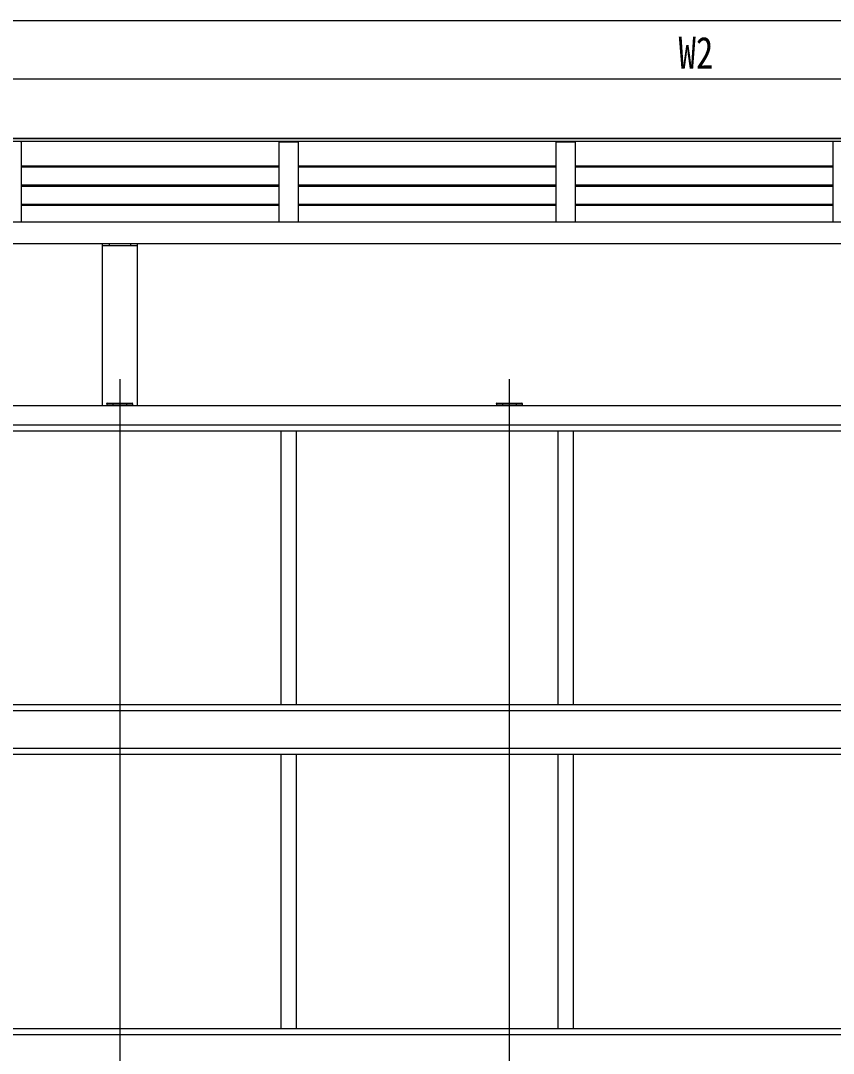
# Model space of a CAD drawing. Units: millimetres, scale not verified. Extents: x -10512 to 10512, y -7425 to 7425.
# Drawn here: x -5826 to -3726, y -3835 to -1167 of the extents above; entities that cross this region are included whole.
import ezdxf
from ezdxf.enums import TextEntityAlignment as Align

# ---------------------------------------------------------------- set-up
doc = ezdxf.new("R2010")
doc.units = ezdxf.units.MM
doc.header["$LTSCALE"] = 40
for name, color, linetype in [('0-3_YKK_12', 2, 'Continuous'), ('0-4_YKK_13', 4, 'Continuous'), ('0-5_YKK_A1', 4, 'Continuous'), ('0-6_YKK_D', 6, 'Continuous')]:
    doc.layers.add(name, color=color, linetype=linetype)
doc.styles.add('ＭＳ ゴシック', font='')
doc.styles.get('ＭＳ ゴシック').set_extended_font_data('MS Gothic')

msp = doc.modelspace()

# ---------------------------------------------------------------- linework, layer by layer
at = {"layer": '0-3_YKK_12'}
for p, q in [((-5569.89, -2093.79), (-5569.89, -5594.87)), ((-4563.23, -2093.79), (-4563.23, -5607.9))]:
    msp.add_line(p, q, dxfattribs=at)
at = {"layer": '0-4_YKK_13'}
for p, q in [((-5602.3, -2155), (-5601.8, -2155)), ((-5601.9, -2157.5), (-5537.89, -2157.5)), ((-5601.8, -2155), (-5537.99, -2155)), ((-5537.99, -2155), (-5537.49, -2155)), ((-5536.39, -2157.5), (-5537.89, -2157.5)), ((-5536.49, -2155.94), (-5536.39, -2157.5)), ((-4595.63, -2155), (-4595.13, -2155)), ((-4595.23, -2157.5), (-4531.22, -2157.5)), ((-4595.13, -2155), (-4531.32, -2155)), ((-4531.32, -2155), (-4530.82, -2155)), ((-4529.73, -2157.5), (-4531.22, -2157.5)), ((-4529.82, -2155.94), (-4529.73, -2157.5))]:
    msp.add_line(p, q, dxfattribs=at)
for points in [[(-5601.9, -2157.5), (-5603.39, -2157.5), (-5603.3, -2155.94)], [(-4595.23, -2157.5), (-4596.73, -2157.5), (-4596.63, -2155.94)]]:
    msp.add_lwpolyline(points, dxfattribs=at)
for centre, start, end in [((-5602.3, -2156), 90, 176.5), ((-5537.49, -2156), 3.5, 90), ((-4595.63, -2156), 90, 176.5), ((-4530.82, -2156), 3.5, 90)]:
    msp.add_arc(centre, 1, start, end, dxfattribs=at)
at = {"layer": '0-5_YKK_A1'}
for p, q in [((-2269.89, -1479.05), (-9440.19, -1479.05)), ((-9429.89, -1471.75), (-2269.89, -1471.75)), ((-9389.89, -1470.63), (-2269.89, -1470.63)), ((-2269.89, -1471.59), (-9389.89, -1471.59)), ((-5824.89, -1480.97), (-5824.89, -1686.77)), ((-5158.89, -1480.97), (-5158.89, -1686.77)), ((-5157.91, -1479.97), (-5153.07, -1479.9)), ((-5153.07, -1479.9), (-5114.72, -1479.9)), ((-5114.72, -1479.9), (-5109.88, -1479.97)), ((-5108.89, -1480.97), (-5108.89, -1686.77)), ((-4442.89, -1480.96), (-4442.89, -1686.77)), ((-4441.91, -1479.97), (-4437.07, -1479.9)), ((-4437.07, -1479.9), (-4398.72, -1479.9)), ((-4398.72, -1479.9), (-4393.88, -1479.97)), ((-4392.89, -1480.97), (-4392.89, -1686.77)), ((-3726.89, -1480.96), (-3726.89, -1686.77)), ((-5158.89, -1543), (-5824.89, -1543)), ((-5158.89, -1545.98), (-5824.89, -1545.98)), ((-4442.89, -1543), (-5108.89, -1543)), ((-4442.89, -1545.98), (-5108.89, -1545.98)), ((-3726.89, -1543), (-4392.89, -1543)), ((-3726.89, -1545.98), (-4392.89, -1545.98)), ((-5158.89, -1592.43), (-5824.89, -1592.43)), ((-5158.89, -1595.41), (-5824.89, -1595.41)), ((-4442.89, -1592.43), (-5108.89, -1592.43)), ((-4442.89, -1595.41), (-5108.89, -1595.41)), ((-3726.89, -1592.43), (-4392.89, -1592.43)), ((-3726.89, -1595.41), (-4392.89, -1595.41)), ((-5158.92, -1644.91), (-5824.92, -1644.91)), ((-5158.89, -1641.87), (-5824.89, -1641.87)), ((-4442.92, -1644.91), (-5108.92, -1644.91)), ((-4442.89, -1641.87), (-5108.89, -1641.87)), ((-3726.92, -1644.91), (-4392.92, -1644.91)), ((-3726.89, -1641.87), (-4392.89, -1641.87)), ((-9429.89, -1686.77), (-2269.89, -1686.77)), ((-9429.89, -1743.09), (-2269.89, -1743.09)), ((-5615.09, -1743.01), (-5615.09, -2162.5)), ((-5615.09, -1747.74), (-5524.69, -1747.74)), ((-5597.39, -1743.01), (-5597.39, -1747.74)), ((-5542.39, -1743.01), (-5542.39, -1747.74)), ((-5524.69, -1743.01), (-5524.69, -2162.5)), ((-5602.89, -2157.58), (-5602.89, -2162.58)), ((-5587.39, -2157.5), (-5587.39, -2162.5)), ((-5552.39, -2157.5), (-5552.39, -2162.5)), ((-5536.89, -2157.58), (-5536.89, -2162.58)), ((-4596.23, -2157.5), (-4596.23, -2162.5)), ((-4580.73, -2157.5), (-4580.73, -2162.5)), ((-4545.73, -2157.5), (-4545.73, -2162.5)), ((-4530.23, -2157.5), (-4530.23, -2162.5)), ((-2269.89, -2162.5), (-5849.89, -2162.5)), ((-5849.89, -2211), (-2269.89, -2211)), ((-5849.89, -2227), (-2289.89, -2227)), ((-5153.89, -2227), (-5153.89, -2934.5)), ((-5113.89, -2227), (-5113.89, -2934.5)), ((-4437.89, -2227), (-4437.89, -2934.5)), ((-4397.89, -2227), (-4397.89, -2934.5)), ((-2269.89, -2934.5), (-9429.89, -2934.5)), ((-2269.89, -2950), (-9429.89, -2950)), ((-2269.89, -3048), (-9429.89, -3048)), ((-2289.89, -3063.5), (-9409.89, -3063.5)), ((-5153.89, -3063.5), (-5153.89, -3771)), ((-5113.89, -3063.5), (-5113.89, -3771)), ((-4437.89, -3063.5), (-4437.89, -3771)), ((-4397.89, -3063.5), (-4397.89, -3771)), ((-5849.89, -3771), (-2269.89, -3771)), ((-5849.89, -3787), (-2269.89, -3787))]:
    msp.add_line(p, q, dxfattribs=at)
for centre, start, end in [((-5825.89, -1480.96), 359.84961, 89.33225), ((-5157.9, -1480.96), 90.66782, 179.85648), ((-5109.89, -1480.96), 359.84961, 89.33225), ((-4441.9, -1480.96), 90.66782, 179.85648), ((-4393.89, -1480.96), 359.84961, 89.33225), ((-3725.9, -1480.96), 90.66782, 179.85648)]:
    msp.add_arc(centre, 0.997, start, end, dxfattribs=at)
at = {"layer": '0-6_YKK_D'}
for p, q in [((-9449.89, -1167.09), (-2249.89, -1167.09)), ((-5849.89, -1317.09), (-2269.89, -1317.09))]:
    msp.add_line(p, q, dxfattribs=at)

# ---------------------------------------------------------------- texts
at = {"layer": '0-6_YKK_D', "style": 'ＭＳ ゴシック', "width": 0.8}
msp.add_text('W2', height=82.48, dxfattribs=at).set_placement((-4125.89, -1316.09), align=Align.BOTTOM_LEFT)

doc.saveas('drawing.dxf')
